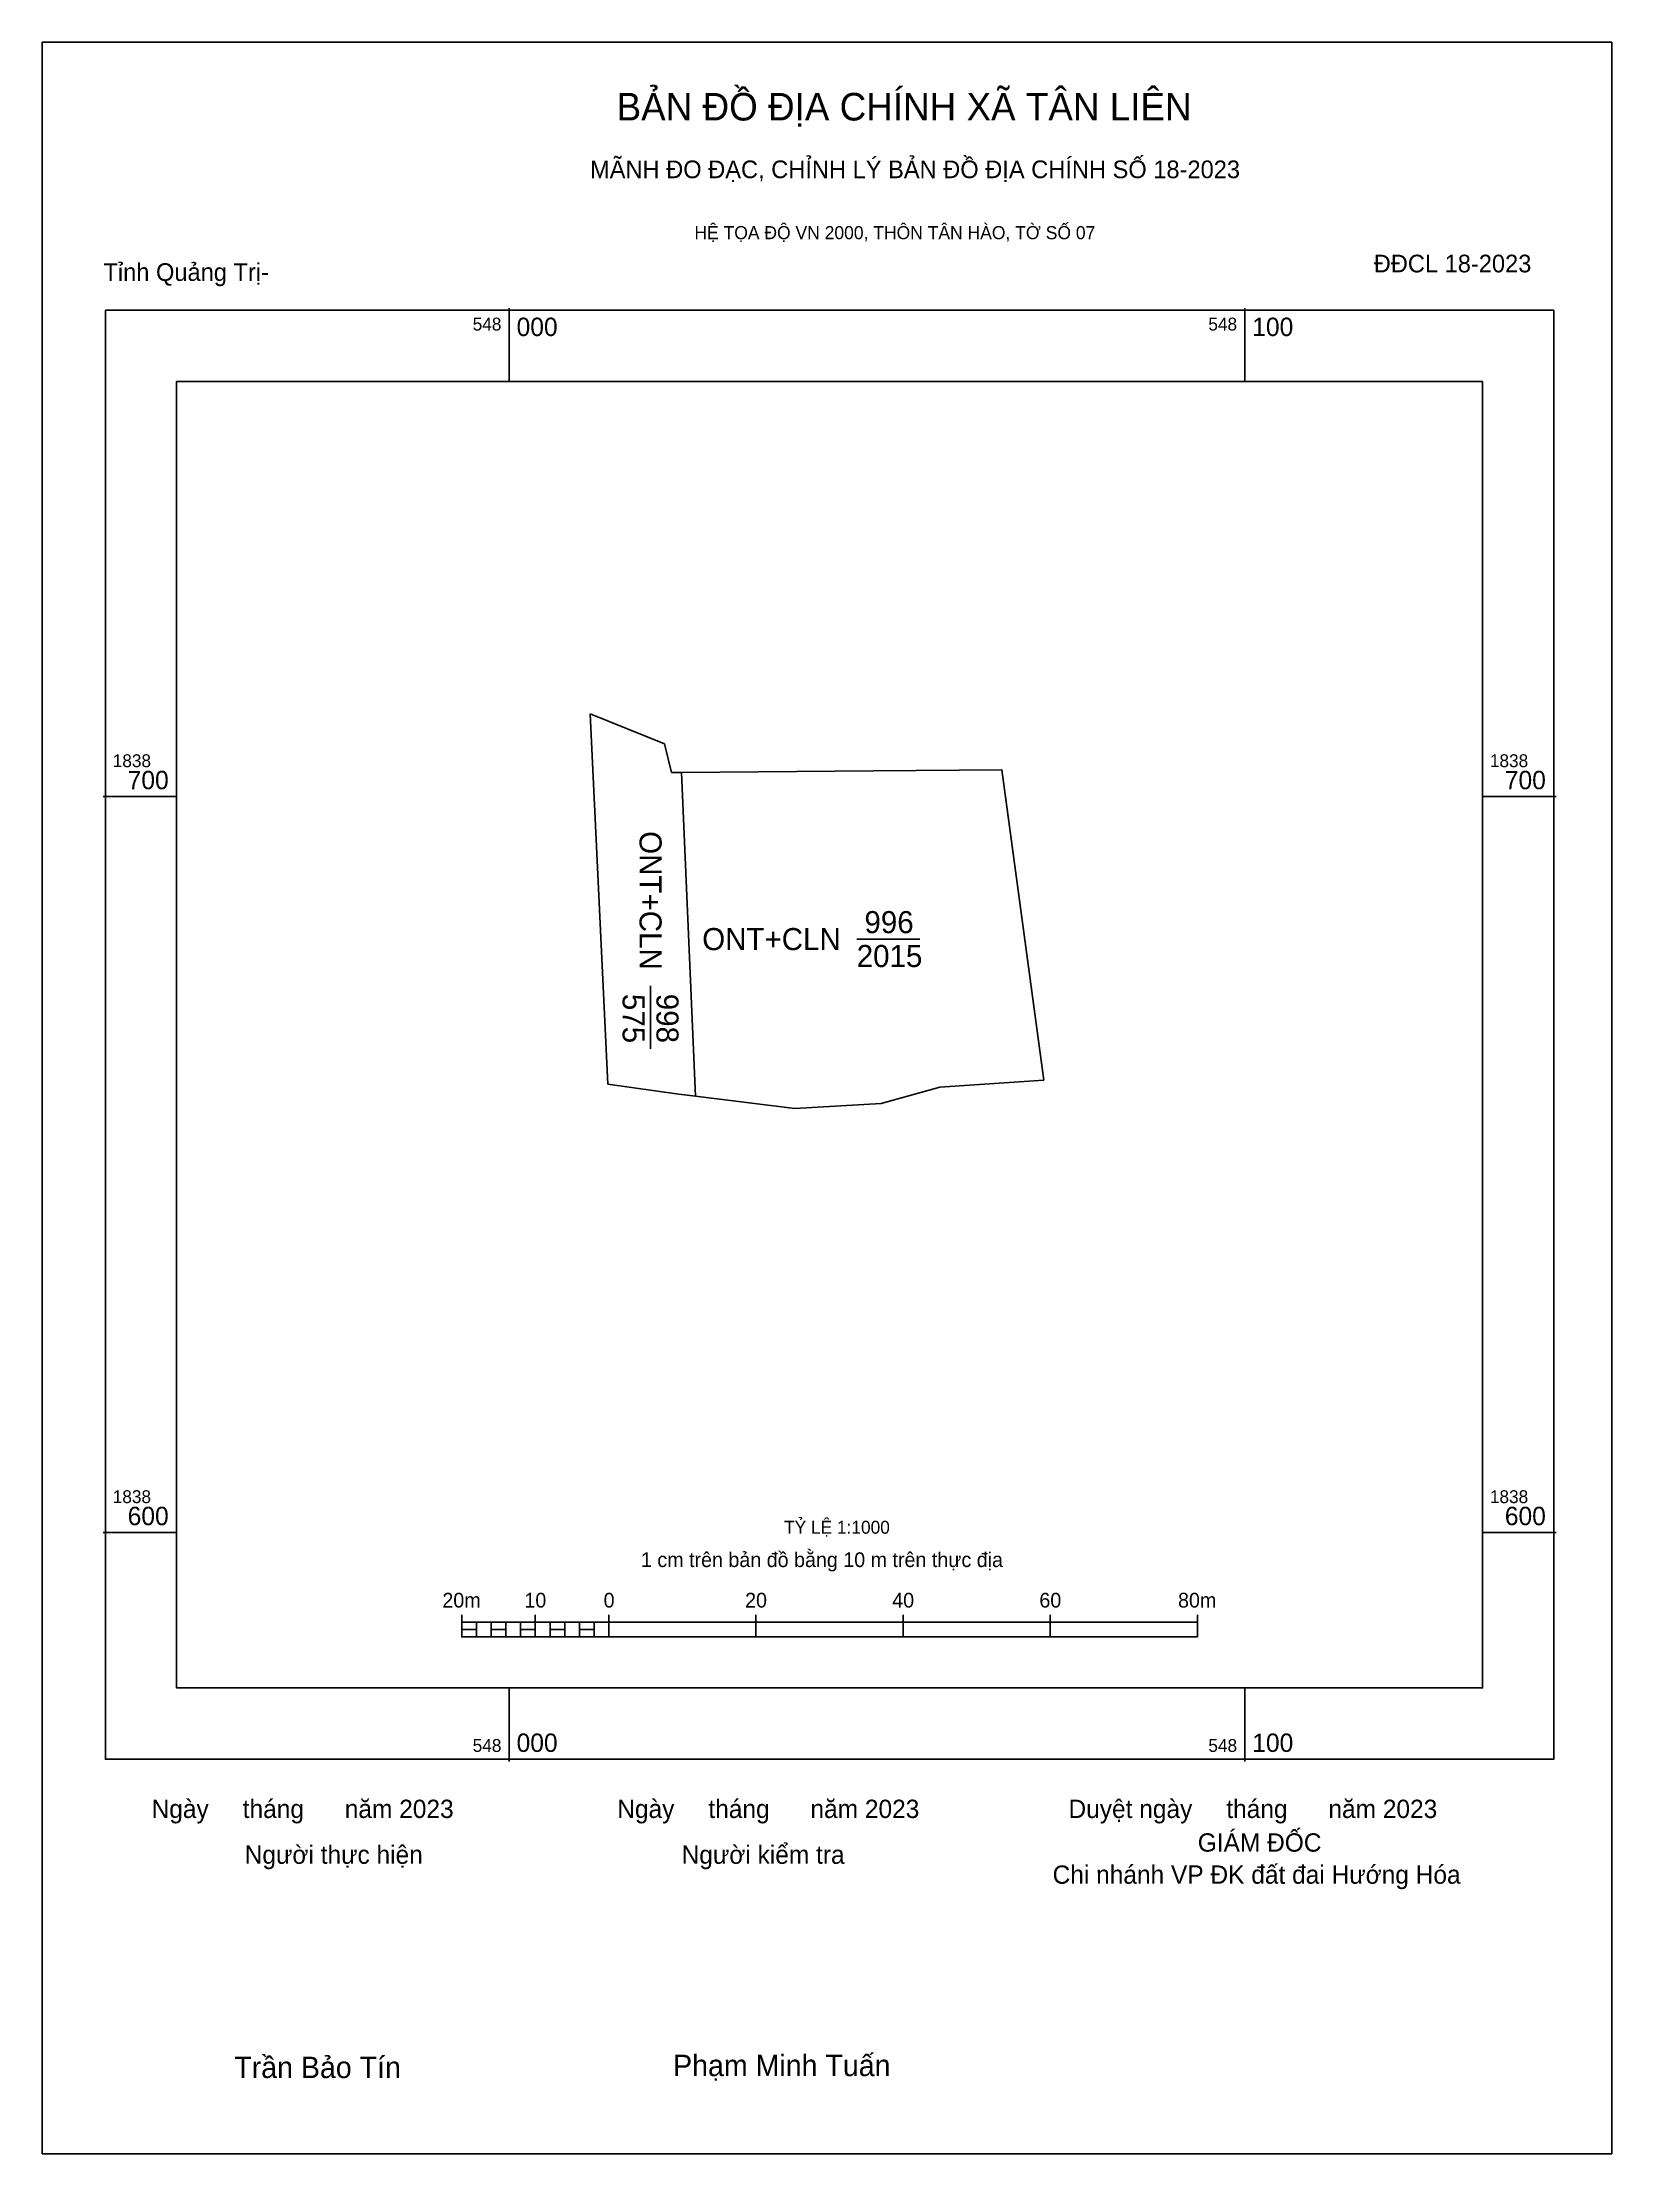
# Model space of a CAD drawing. Extents: x 547937 to 548150, y 1838516 to 1838803.
import ezdxf

# ---------------------------------------------------------------- set-up
doc = ezdxf.new("R2010")
doc.units = 0
for name, color, linetype in [('Level 10', 7, 'Continuous'), ('Level 13', 7, 'Continuous'), ('Level 15', 7, 'Continuous'), ('Level 27', 7, 'Continuous'), ('Level 50', 7, 'Continuous'), ('Level 6', 7, 'Continuous'), ('Level 62', 7, 'Continuous'), ('Level 63', 7, 'Continuous'), ('Level 9', 7, 'Continuous')]:
    doc.layers.add(name, color=color, linetype=linetype)

msp = doc.modelspace()

# ---------------------------------------------------------------- linework, layer by layer
at = {"layer": 'Level 10'}
for p, q in [((548011.02, 1838711.23), (548021.1, 1838707.16)), ((548013.42, 1838660.92), (548011.02, 1838711.23)), ((548021.1, 1838707.16), (548022.04, 1838703.27)), ((548023.05, 1838659.58), (548013.42, 1838660.92)), ((548025.31, 1838659.3), (548023.05, 1838659.58))]:
    msp.add_line(p, q, dxfattribs=at)
msp.add_lwpolyline([(548049.52, 1838703.49), (548066.94, 1838703.65), (548072.66, 1838661.47), (548058.54, 1838660.5), (548050.55, 1838658.31), (548038.8, 1838657.64), (548025.31, 1838659.3), (548023.42, 1838703.28)], close=True, dxfattribs=at)
at = {"layer": 'Level 13'}
for p, q in [((548047.23, 1838680.64), (548055.81, 1838680.64)), ((548019.21, 1838674.3), (548019.21, 1838665.72))]:
    msp.add_line(p, q, dxfattribs=at)
at = {"layer": 'Level 15'}
msp.add_lwpolyline([(547936.51, 1838802.5), (548149.87, 1838802.5), (548149.87, 1838515.59), (547936.51, 1838515.59)], close=True, dxfattribs=at)
at = {"layer": 'Level 27'}
for p, q in [((548023.42, 1838703.28), (548023.41, 1838703.28)), ((548066.94, 1838703.65), (548066.94, 1838703.66)), ((548072.66, 1838661.47), (548072.67, 1838661.47)), ((548025.31, 1838659.3), (548025.3, 1838659.3))]:
    msp.add_line(p, q, dxfattribs=at)
at = {"layer": 'Level 50'}
msp.add_line((548023.42, 1838703.28), (548022.04, 1838703.27), dxfattribs=at)
at = {"layer": 'Level 62'}
msp.add_lwpolyline([(547954.79, 1838756.39), (548132.3, 1838756.39), (548132.3, 1838578.88), (547954.79, 1838578.88)], close=True, dxfattribs=at)
at = {"layer": 'Level 63'}
for p, q in [((548000, 1838766.39), (548000, 1838756.39)), ((548100, 1838766.39), (548100, 1838756.39)), ((547944.79, 1838700), (547954.79, 1838700)), ((548132.3, 1838700), (548142.3, 1838700)), ((547944.79, 1838600), (547954.79, 1838600)), ((548132.3, 1838600), (548142.3, 1838600)), ((547993.54, 1838588.81), (547993.54, 1838585.81)), ((548003.54, 1838588.81), (548003.54, 1838585.81)), ((548013.54, 1838588.81), (548013.54, 1838585.81)), ((548033.54, 1838588.81), (548033.54, 1838585.81)), ((548053.54, 1838588.81), (548053.54, 1838585.81)), ((548073.54, 1838588.81), (548073.54, 1838585.81)), ((548093.54, 1838588.81), (548093.54, 1838585.81)), ((547993.54, 1838587.81), (548093.54, 1838587.81)), ((547993.54, 1838585.81), (548093.54, 1838585.81)), ((547995.54, 1838587.81), (547995.54, 1838585.81)), ((547997.54, 1838587.81), (547997.54, 1838585.81)), ((547999.54, 1838587.81), (547999.54, 1838585.81)), ((548001.54, 1838587.81), (548001.54, 1838585.81)), ((548003.54, 1838587.81), (548003.54, 1838585.81)), ((548005.54, 1838587.81), (548005.54, 1838585.81)), ((548007.54, 1838587.81), (548007.54, 1838585.81)), ((548009.54, 1838587.81), (548009.54, 1838585.81)), ((548011.54, 1838587.81), (548011.54, 1838585.81)), ((548013.54, 1838587.81), (548013.54, 1838585.81)), ((548000, 1838578.88), (548000, 1838568.88)), ((548100, 1838578.88), (548100, 1838568.88))]:
    msp.add_line(p, q, dxfattribs=at)
for points in [[(547945.1, 1838766.08), (548141.99, 1838766.08), (548141.99, 1838569.19), (547945.1, 1838569.19)], [(547993.54, 1838586.81), (547995.54, 1838586.81), (547995.54, 1838585.81), (547993.54, 1838585.81)], [(547993.54, 1838586.81), (547995.54, 1838586.81), (547995.54, 1838585.81), (547993.54, 1838585.81)], [(547997.54, 1838586.81), (547999.54, 1838586.81), (547999.54, 1838585.81), (547997.54, 1838585.81)], [(548001.54, 1838586.81), (548003.54, 1838586.81), (548003.54, 1838585.81), (548001.54, 1838585.81)], [(548005.54, 1838586.81), (548007.54, 1838586.81), (548007.54, 1838585.81), (548005.54, 1838585.81)], [(548009.54, 1838586.81), (548011.54, 1838586.81), (548011.54, 1838585.81), (548009.54, 1838585.81)]]:
    msp.add_lwpolyline(points, close=True, dxfattribs=at)

# ---------------------------------------------------------------- texts
at = {"layer": 'Level 13'}
for s, p in [('ONT+CLN', (548017.71, 1838695.3)), ('575', (548015.41, 1838673.19)), ('998', (548020.01, 1838673.21))]:
    msp.add_text(s, height=3, rotation=270, dxfattribs=at).set_placement(p)
for s, p in [('996', (548048.28, 1838681.44)), ('ONT+CLN', (548026.23, 1838679.14)), ('2015', (548047.23, 1838676.84))]:
    msp.add_text(s, height=3, dxfattribs=at).set_placement(p)
at = {"layer": 'Level 6'}
msp.add_text('TỶ LỆ 1:1000', height=1.7579, dxfattribs=at).set_placement((548037.36, 1838599.84))
at = {"layer": 'Level 63'}
for s, height, p in [('BẢN ĐỒ ĐỊA CHÍNH XÃ TÂN LIÊN', 3.7437, (548014.59, 1838791.87)), ('MÃNH ĐO ĐẠC, CHỈNH LÝ BẢN ĐỒ ĐỊA CHÍNH SỐ 18-2023', 2.4022, (548010.98, 1838784.03)), ('HỆ TỌA ĐỘ VN 2000, THÔN TÂN HÀO, TỜ SỐ 07', 1.7782, (548025.17, 1838775.74)), ('548', 1.75, (547995.03, 1838763.33)), ('000', 2.5, (548001, 1838762.58)), ('548', 1.75, (548095.03, 1838763.33)), ('100', 2.5, (548101, 1838762.58)), ('1838', 1.75, (547946.1, 1838704)), ('700', 2.5, (547948.13, 1838701)), ('1838', 1.75, (548133.3, 1838704)), ('700', 2.5, (548135.33, 1838701)), ('1838', 1.75, (547946.1, 1838604)), ('1838', 1.75, (548133.3, 1838604)), ('600', 2.5, (547948.13, 1838601)), ('600', 2.5, (548135.33, 1838601)), ('1 cm trên bản đồ bằng 10 m trên thực địa', 2, (548017.9, 1838595.31)), ('20m', 2, (547990.91, 1838589.81)), ('10', 2, (548002.06, 1838589.81)), ('0', 2, (548012.83, 1838589.81)), ('20', 2, (548032.06, 1838589.81)), ('40', 2, (548052.06, 1838589.81)), ('60', 2, (548072.06, 1838589.81)), ('80m', 2, (548090.91, 1838589.81)), ('548', 1.75, (547995.03, 1838570.19)), ('000', 2.5, (548001, 1838570.19)), ('548', 1.75, (548095.03, 1838570.19)), ('100', 2.5, (548101, 1838570.19)), ('Ngày     tháng      năm 2023', 2.4883, (547951.38, 1838561.21)), ('Ngày     tháng      năm 2023', 2.4883, (548014.68, 1838561.21)), ('Duyệt ngày     tháng      năm 2023', 2.4883, (548076.02, 1838561.21)), ('GIÁM ĐỐC', 2.488, (548093.59, 1838556.64)), ('Người thực hiện', 2.4883, (547964.04, 1838554.99)), ('Người kiểm tra', 2.4883, (548023.43, 1838554.99)), ('Chi nhánh VP ĐK đất đai Hướng Hóa', 2.4883, (548073.86, 1838552.28)), ('Trần Bảo Tín', 2.9024, (547962.62, 1838525.88)), ('Phạm Minh Tuấn', 2.9024, (548022.27, 1838526.14))]:
    msp.add_text(s, height=height, dxfattribs=at).set_placement(p)
at = {"layer": 'Level 9'}
for s, p in [('Tỉnh Quảng Trị-', (547944.84, 1838770.07)), ('ĐĐCL 18-2023', (548117.51, 1838771.23))]:
    msp.add_text(s, height=2.4022, dxfattribs=at).set_placement(p)

doc.saveas('drawing.dxf')
